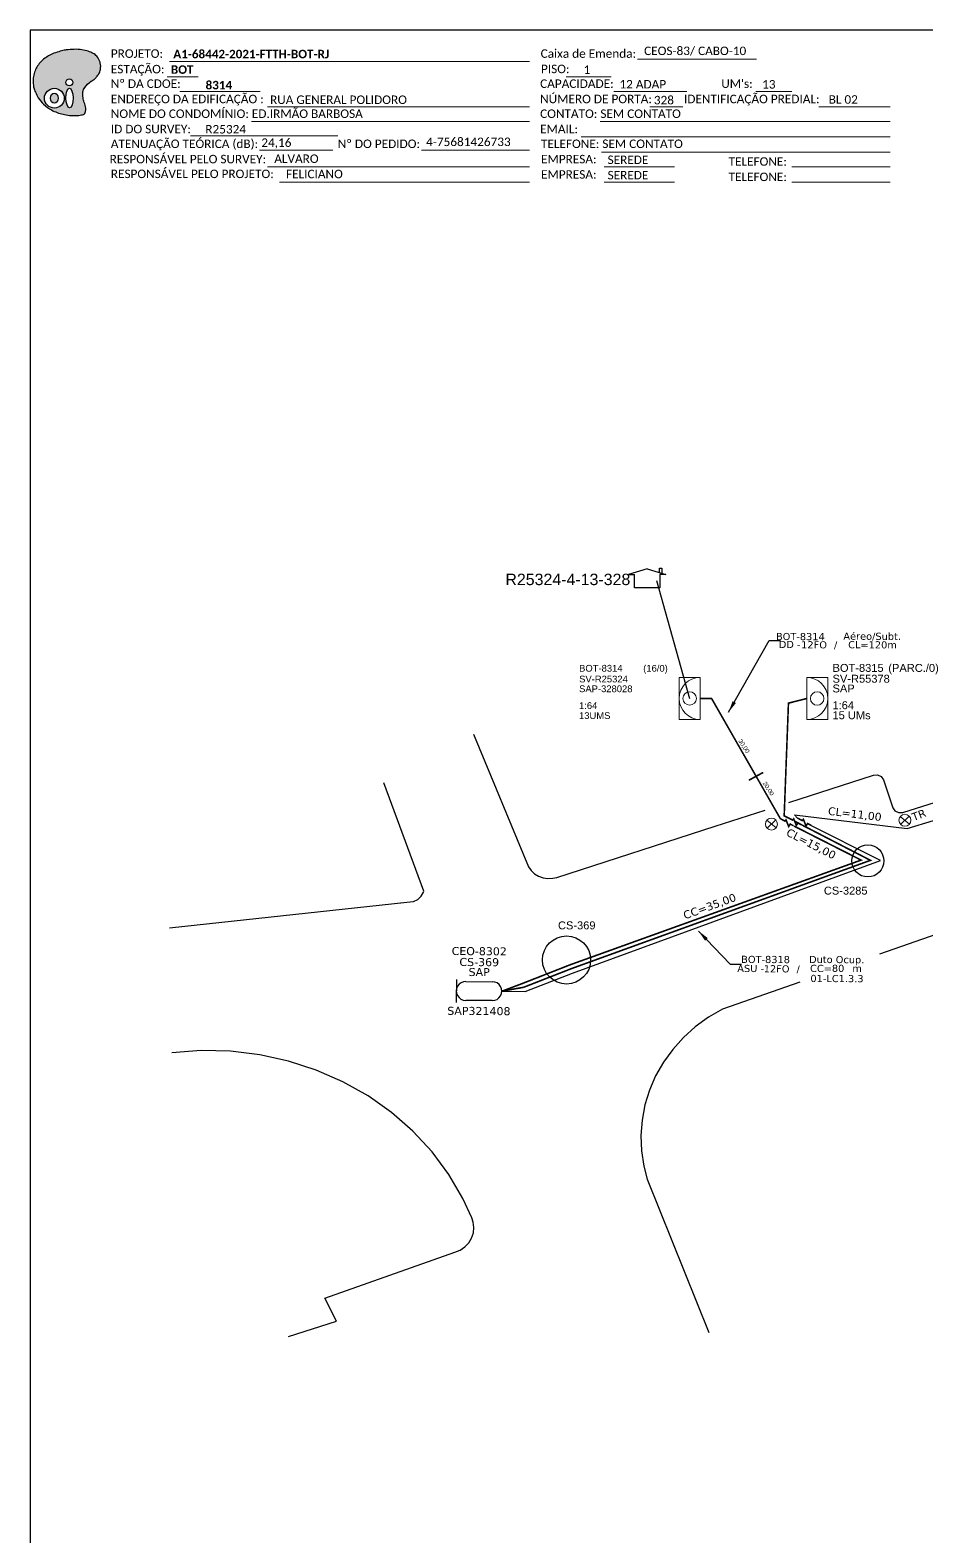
# Model space of a CAD drawing. Header units: metres. Extents: x -2 to 839, y -1 to 593.
# Drawn here: x -1.5 to 231.5, y 201.4 to 593 of the extents above; entities that cross this region are included whole.
import ezdxf
from ezdxf.enums import TextEntityAlignment as Align

# ---------------------------------------------------------------- set-up
doc = ezdxf.new("R2010")
doc.units = ezdxf.units.M
doc.linetypes.add('PHANTOM2', pattern=[1.25, 0.625, -0.125, 0.125, -0.125, 0.125, -0.125])
for name, color, linetype, lineweight in [('10.4-Postes', 1, 'Continuous', 0), ("20.0-LEGENDA DOS CDO'S", 1, 'Continuous', 0), ('20.1-CDO_INTERIOR', 1, 'Continuous', 0)]:
    doc.layers.add(name, color=color, linetype=linetype, lineweight=lineweight)
for name, color, linetype in [('20.5-CEO', 1, 'Continuous'), ('CAP a instalar', 1, 'Continuous'), ('celulas gpon', 7, 'Continuous'), ('label_cabos', 7, 'Continuous'), ('Legenda', 1, 'Continuous'), ('locais', 5, 'Continuous'), ('locais legendas', 7, 'Continuous'), ('Quadra', 98, 'Continuous'), ('Subida Lateral', 5, 'Continuous'), ('surveys', 7, 'Continuous'), ('surveys legendas', 7, 'Continuous'), ('Transformador', 7, 'Continuous')]:
    doc.layers.add(name, color=color, linetype=linetype)
doc.layers.add('DROP DE CLIENTE', color=140, linetype='Continuous', plot=False)
doc.layers.add('EXTRA', color=50, linetype='Continuous', plot=False)
doc.styles.add('ARIAL', font='arial.ttf')
doc.styles.add('siredit', font='verdana.ttf')
doc.styles.get("Standard").update_dxf_attribs({"font": 'arial.ttf'})
doc.styles.add('WMF-Calibri0', font='calibri.ttf')
doc.styles.add('WMF-Calibri1', font='calibrib.ttf')
doc.linetypes.add('FENCELINE1', pattern='A,0.25,-0.1,[133,ltypeshp.shx,S=0.1,R=0,X=-0.1,Y=0],-0.1,1', length=1.45)
doc.dimstyles.new('CC', dxfattribs={"dimtxt": 1, "dimasz": 2, "dimexe": 0.18, "dimexo": 0.0625, "dimgap": 0.09, "dimtad": 0, "dimdec": 0, "dimrnd": 1, "dimzin": 0, "dimdsep": 46, "dimtxsty": 'siredit', "dimblk": 'NONE', "dimcen": 0, "dimse1": 1, "dimse2": 1, "dimsd1": 1, "dimsd2": 1, "dimclrt": 7, "dimadec": 0, "dimazin": 0, "dimtfac": 1, "dimtdec": 0, "dimtofl": 0, "dimtmove": 0, "dimatfit": 3, "dimfxl": 0, "dimtolj": 1, "dimtzin": 0, "dimarcsym": 0})

# ---------------------------------------------------------------- blocks, each defined once
blk = doc.blocks.new('OI')
h = blk.add_hatch(color=40)
edge = h.paths.add_edge_path()
edge.add_spline(control_points=[(4.35, -0.67), (3.92, -0.99), (3.26, -1.5), (2.81, -2.59), (2.9, -3.5), (3.06, -4.27), (3.31, -4.85), (3.37, -5.39), (3.4, -5.88), (3.2, -6.4), (2.54, -6.61), (1.65, -6.63), (0.55, -6.67), (-0.56, -6.42), (-1.61, -6.14), (-2.77, -5.61), (-3.92, -4.77), (-4.89, -3.7), (-5.34, -2.65), (-5.6, -1.94), (-5.85, -0.96), (-5.71, 0.47), (-5.1, 2.02), (-4.14, 3.02), (-3.3, 3.61), (-2.37, 4.16), (-1.36, 4.44), (-0.56, 4.7), (0.79, 4.85), (2.24, 4.97), (3.79, 4.57), (4.67, 4.21), (5.44, 3.65), (5.76, 2.99), (6.03, 2.21), (6.01, 1.46), (5.72, 0.64), (5.31, 0.08), (4.88, -0.38), (4.51, -0.55), (4.35, -0.67)], knot_values=[0, 0, 0, 0, 1.60434, 2.417191, 3.427595, 4.282808, 4.776746, 5.304182, 5.888771, 6.258406, 6.858137, 7.79129, 8.986195, 10.124242, 11.187857, 12.242908, 13.953784, 15.414161, 16.515391, 17.349188, 17.675853, 19.552021, 21.515531, 22.568638, 23.63245, 24.621084, 25.782718, 26.745347, 27.142653, 29.870543, 31.004649, 31.921532, 32.709589, 33.801391, 34.042471, 35.192333, 35.971461, 36.628871, 37.254359, 37.836911, 37.836911, 37.836911, 37.836911], degree=3, periodic=0)
h.paths.add_polyline_path([(1.13, -0.87, -1), (-0.04, -0.87, -1)], flags=16)
edge = h.paths.add_edge_path(flags=16)
edge.add_ellipse((0.56, -3.59), major_axis=(-0.02, 1.71), ratio=0.361305, start_angle=0, end_angle=360)
h.paths.add_polyline_path([(-0.36, -3.62, -1), (-3.8, -3.62, -1)], flags=16)
edge = h.paths.add_edge_path(flags=0)
edge.add_ellipse((-2.08, -3.62), major_axis=(0, 0.885), ratio=0.758294, start_angle=0, end_angle=360)
at = {"color": 40}
for centre, radius in [((-2.08, -3.62), 1.72), ((0.54, -0.87), 0.587)]:
    blk.add_circle(centre, radius, dxfattribs=at)
blk.add_ellipse((0.56, -3.59), major_axis=(-0.02, 1.71), ratio=0.361305, dxfattribs=at)
blk.add_ellipse((-2.08, -3.62), major_axis=(0, 0.885), ratio=0.758294, start_param=-3.141592653589792, end_param=3.141592653589792, dxfattribs=at)
at = {"color": 40, "start_tangent": (-0.800898, -0.598801), "end_tangent": (-0.800898, -0.598801)}
blk.add_spline([(4.35, -0.67), (3.2, -1.78), (2.9, -2.54), (2.92, -3.55), (3.12, -4.38), (3.28, -4.85), (3.37, -5.37), (3.35, -5.95), (3.2, -6.29), (2.66, -6.55), (1.73, -6.63), (0.54, -6.62), (-0.58, -6.41), (-1.6, -6.11), (-2.56, -5.67), (-3.95, -4.67), (-4.89, -3.56), (-5.37, -2.56), (-5.64, -1.78), (-5.72, -1.46), (-5.63, 0.42), (-4.84, 2.22), (-4.13, 2.99), (-3.27, 3.62), (-2.4, 4.09), (-1.3, 4.47), (-0.37, 4.72), (0.02, 4.77), (2.75, 4.8), (3.85, 4.53), (4.69, 4.16), (5.31, 3.68), (5.85, 2.73), (5.93, 2.5), (5.94, 1.35), (5.67, 0.62), (5.29, 0.08), (4.84, -0.36), (4.35, -0.67)], degree=3, dxfattribs=at)
blk = doc.blocks.new('SURVEY_SURVEY')
for p, q in [((0, 0.0000127), (-0.0000126, 0.000009)), ((0, 0.0000127), (0.0000126, 0.000009)), ((0.0000084, 0.0000132), (0.0000098, 0.0000132)), ((0.0000084, 0.0000103), (0.0000084, 0.0000132)), ((0.0000098, 0.0000132), (0.0000098, 0.0000099)), ((-0.0000126, 0.000009), (-0.0000086, 0.000009)), ((-0.0000086, 0), (-0.0000086, 0.000009)), ((0.0000086, 0), (-0.0000086, 0)), ((0.0000126, 0.000009), (0.0000086, 0.000009)), ((0.0000086, 0.000009), (0.0000086, 0))]:
    blk.add_line(p, q)
blk = doc.blocks.new('POLE_POLE')
at = {"layer": '10.4-Postes', "color": 1, "linetype": 'PHANTOM2'}
for points in [[(-0.0000081, 0.0000105), (0.0000076, -0.0000022)], [(0.0000071, 0.000011), (-0.0000076, -0.0000027)]]:
    blk.add_lwpolyline(points, dxfattribs=at)
at = {"layer": '10.4-Postes', "color": 1}
blk.add_circle((-0.0000002, 0.0000042), 0.0000101, dxfattribs=at)
blk = doc.blocks.new('MANHOLE_MS')
at = {"linetype": 'Continuous'}
blk.add_circle((-0.00000001, 0), 0.00001012, dxfattribs=at)
blk = doc.blocks.new('CDOI_CT_DRT')
at = {"layer": '20.1-CDO_INTERIOR', "color": 0, "lineweight": 18}
blk.add_lwpolyline([(2.13, -2.13), (2.13, 2.12), (0, 2.12), (0, -2.13)], close=True, dxfattribs=at)
blk.add_circle((1.06, 0), 0.68, dxfattribs=at)
blk.add_arc((0, 0), 2.13, 269.9724, 89.9724, dxfattribs=at)
at = {"layer": "20.0-LEGENDA DOS CDO'S", "color": 0, "style": 'ARIAL'}
for tag, p in [('CDO_N', (2.61, 2.69)), ('SURVEY', (2.61, 1.6)), ('SAP', (2.61, 0.61)), ('1:XX', (2.6, -1.08)), ('UMS', (2.6, -2.09))]:
    blk.add_attdef(tag, p, '', height=0.68, rotation=359.9724, dxfattribs=at)
blk.add_attdef('FIBRAS_UTILIZADAS', text='', height=0.68, rotation=359.9724, dxfattribs=at).set_placement((10.32, 2.69), align=Align.CENTER)
blk = doc.blocks.new('LEGENDA DOS CABOS')
at = {"layer": 'EXTRA', "style": 'siredit'}
for tag, p in [('ID', (4.6, 0.97)), ('XX', (9.03, 0.97))]:
    blk.add_attdef(tag, text='', height=0.48, rotation=359.69, dxfattribs=at).set_placement(p, align=Align.MIDDLE_CENTER)
at = {"layer": 'Legenda', "color": 7, "style": 'siredit'}
for tag, p in [('TIPO_CABO', (1.31, 0)), ('CABO', (4.69, -0.05)), ('/', (6.81, -0.05)), ('METROS', (10.03, -0.05))]:
    blk.add_attdef(tag, text='', height=0.8, rotation=359.69, dxfattribs=at).set_placement(p, align=Align.MIDDLE_CENTER)
blk = doc.blocks.new('_None')
blk = doc.blocks.new('Inst CB DT OCUP CFOA-SM-ASU-120-S-12')
at = {"layer": 'label_cabos', "color": 0, "style": 'siredit'}
for tag, flags, p in [('ID_ATIVIDADE', 3, (1.31, 2.67)), ('FATOR', 1, (11.56, 2.55))]:
    blk.add_attdef(tag, text='', height=1, rotation=359.69, dxfattribs=dict(at, flags=flags)).set_placement(p, align=Align.MIDDLE_CENTER)
for tag, p in [('TIPO_CABO', (1.26, 0)), ('DESTINO_CABO', (3.13, 1.26)), ('CABO', (4.69, -0.05)), ('/', (7.71, -0.05)), ('LANCE', (10.91, 0)), ('TIPO_CABO', (13.11, 1.24)), ('UND', (15.96, 0)), ('FID', (13.15, -1.41))]:
    blk.add_attdef(tag, text='', height=1, rotation=359.69, dxfattribs=at).set_placement(p, align=Align.MIDDLE_CENTER)
blk.add_attdef('QTDE', (12.43, -0.47), '', height=1, rotation=359.69, dxfattribs=at)

msp = doc.modelspace()

# ---------------------------------------------------------------- linework, layer by layer
at = {"color": 7}
msp.add_lwpolyline([(-1.53, -0.98), (839.47, -0.98), (839.47, 593.02), (-1.53, 593.02)], close=True, dxfattribs=at)
at = {"lineweight": 0}
for points in [[(34.69, 584.91), (128.19, 584.91)], [(156.3, 585.51), (187.24, 585.51)], [(34.05, 580.87), (42.12, 580.87)], [(137.79, 580.92), (149.46, 580.92)], [(150.16, 577.09), (169.09, 577.09)], [(60.18, 573.11), (128.19, 573.11)], [(55.99, 569.28), (128.19, 569.28)], [(146.61, 569.28), (221.96, 569.28)], [(40.18, 565.51), (78.4, 565.51)], [(141.63, 565.29), (221.96, 565.29)], [(146.91, 561.31), (221.96, 561.31)]]:
    msp.add_lwpolyline(points, dxfattribs=at)
at = {"color": 7, "lineweight": 0}
for points in [[(37.33, 577.09), (58.22, 577.09)], [(187.01, 577.09), (196.44, 577.09)], [(159.49, 573.11), (168.04, 573.11)], [(203.43, 573.11), (221.93, 573.11)], [(58.07, 561.85), (77.16, 561.85)], [(100.2, 561.85), (128.22, 561.85)], [(60.18, 557.48), (128.19, 557.48)], [(147.66, 557.48), (165.87, 557.48)], [(196.4, 557.48), (221.96, 557.48)], [(63.25, 553.5), (128.19, 553.5)], [(147.66, 553.5), (165.87, 553.5)], [(196.4, 553.5), (221.96, 553.5)]]:
    msp.add_lwpolyline(points, dxfattribs=at)
at = {"layer": '20.1-CDO_INTERIOR', "color": 1, "lineweight": 18}
msp.add_lwpolyline([(167.11, 413.86), (167.1, 424.8), (172.57, 424.8), (172.58, 413.86)], close=True, dxfattribs=at)
msp.add_circle((169.84, 419.33), 1.75, dxfattribs=at)
msp.add_arc((172.58, 419.33), 5.47, 90.0276, 270.0276, dxfattribs=at)
at = {"layer": '20.5-CEO', "color": 5}
for p, q in [((109.22, 346.29), (109.18, 340.34)), ((111.68, 345.76), (118.59, 345.71)), ((118.56, 340.78), (111.65, 340.83))]:
    msp.add_line(p, q, dxfattribs=at)
for centre, start_param, end_param in [((111.66, 343.3), 1.570796, 4.712389), ((118.58, 343.25), 4.712389, 7.853982)]:
    msp.add_ellipse(centre, major_axis=(2.46, -0.02), ratio=1, start_param=start_param, end_param=end_param, dxfattribs=at)
at = {"layer": 'CAP a instalar', "color": 7, "linetype": 'FENCELINE1', "ltscale": 50}
for p, q in [((226.38, 385.54), (263.07, 396.77)), ((197.06, 389.09), (226.38, 385.54)), ((197.9, 388.22), (197.06, 389.09)), ((219.48, 377.19), (200.46, 386.75)), ((127.11, 343.19), (139.43, 347.93)), ((121.04, 343.23), (127.11, 343.19))]:
    msp.add_line(p, q, dxfattribs=at)
at = {"layer": 'CAP a instalar', "color": 7, "linetype": 'FENCELINE1', "ltscale": 0.5}
msp.add_line((139.43, 347.93), (219.48, 377.19), dxfattribs=at)
at = {"layer": 'CAP a instalar', "color": 1, "linetype": 'FENCELINE1', "ltscale": 50, "const_width": 0.412}
for points in [[(193.41, 388.09), (175.53, 419.34), (172.58, 419.33)], [(126.2, 345.17), (138.76, 350.09)], [(121.04, 343.23), (126.2, 345.17)]]:
    msp.add_lwpolyline(points, dxfattribs=at)
at = {"layer": 'CAP a instalar', "color": 252, "linetype": 'FENCELINE1', "ltscale": 50, "const_width": 0.412}
for points in [[(195.14, 388.44), (194.41, 388.82), (195.52, 418.11), (200.26, 419.31)], [(197.26, 386.01), (196.98, 386.15)], [(199.59, 386.15), (199.16, 386.37)], [(126.72, 344.26), (139.19, 349.13)], [(121.04, 343.23), (126.72, 344.26)]]:
    msp.add_lwpolyline(points, dxfattribs=at)
at = {"layer": 'CAP a instalar', "color": 7, "linetype": 'FENCELINE1', "ltscale": 50, "const_width": 0.412}
msp.add_lwpolyline([(188.95, 400.09), (185.22, 398.07)], dxfattribs=at)
at = {"layer": 'CAP a instalar', "color": 1, "linetype": 'FENCELINE1', "ltscale": 0.5, "const_width": 0.412}
msp.add_lwpolyline([(138.76, 350.09), (214.4, 377.31), (197.26, 386.01)], dxfattribs=at)
at = {"layer": 'CAP a instalar', "color": 252, "linetype": 'FENCELINE1', "ltscale": 0.5, "const_width": 0.412}
msp.add_lwpolyline([(139.19, 349.13), (216.83, 377.25), (197.13, 387.42)], dxfattribs=at)
at = {"layer": 'DROP DE CLIENTE', "color": 4}
msp.add_lwpolyline([(161.22, 449.94), (169.84, 419.33)], dxfattribs=at)
at = {"layer": 'Quadra', "color": 7}
for points in [[(195.6, 392.29), (217.6, 399.38), (218.65, 399.45), (219.58, 399.03), (220.19, 398.18), (222.64, 390.9), (223.19, 390.09), (224.1, 389.66), (225.2, 389.71), (325.42, 421.4), (333.16, 423.69)], [(113.68, 410.04), (127.96, 375.56), (128.64, 374.58), (129.53, 373.76), (130.59, 373.12), (131.76, 372.7), (133, 372.53), (134.27, 372.58), (135.31, 372.82), (176.48, 386.12), (189.48, 390.31)], [(100.73, 369.28), (90.4, 397.38)], [(351.96, 399.23), (219.16, 352.84)], [(94.72, 366.21), (98.05, 366.57), (99.18, 367.09), (100.08, 367.92), (100.67, 368.95), (100.73, 369.28)], [(34.65, 359.73), (96.38, 366.39)], [(198.5, 345.62), (178.37, 338.59), (174.71, 336.47), (171.31, 333.99), (168.21, 331.21), (165.44, 328.12), (163.01, 324.81), (160.99, 321.25), (159.4, 317.55), (158.2, 313.69), (157.47, 309.74), (157.16, 305.75), (157.34, 301.74), (157.95, 297.78), (158.84, 294.39), (174.79, 254.53)], [(65.62, 253.51), (78.04, 257.51), (75.01, 263.44), (108.81, 275.37), (110.19, 275.96), (111.43, 276.8), (112.44, 277.87), (113.2, 279.08), (113.65, 280.45), (113.79, 281.84), (113.63, 283.25), (113.25, 284.35), (110.92, 289.38), (107.24, 295.6), (102.91, 301.45), (97.91, 306.82), (92.35, 311.7), (86.27, 316.01), (79.73, 319.71), (72.82, 322.73), (65.6, 325.09), (58.15, 326.73), (50.55, 327.65), (42.9, 327.82), (35.27, 327.25)], [(65.62, 253.51), (78.04, 257.51), (75.01, 263.44), (108.81, 275.37), (110.19, 275.96), (111.43, 276.8), (112.44, 277.87), (113.2, 279.08), (113.65, 280.45), (113.79, 281.84), (113.63, 283.25), (113.25, 284.35), (110.92, 289.38), (107.24, 295.6), (102.91, 301.45), (97.91, 306.82), (92.35, 311.7), (86.27, 316.01), (79.73, 319.71), (72.82, 322.73), (65.6, 325.09), (58.15, 326.73), (50.55, 327.65), (42.9, 327.82), (35.27, 327.25)]]:
    msp.add_lwpolyline(points, dxfattribs=at)
at = {"layer": 'Subida Lateral', "color": 5, "const_width": 0.412}
for points in [[(196.85, 386.22), (195.98, 386.68), (195.58, 386.04), (194.88, 387.78), (194.59, 387.44), (193.35, 388.13)], [(198.84, 386.49), (197.98, 386.95), (197.57, 386.32), (196.88, 388.05), (196.59, 387.72), (195.14, 388.44)], [(201.37, 386.36), (200.5, 386.82), (200.1, 386.18), (199.4, 387.91), (199.11, 387.58), (197.9, 388.22)]]:
    msp.add_lwpolyline(points, dxfattribs=at)

# ---------------------------------------------------------------- block references
at = {"color": 7, "xscale": 1.494060215586407, "yscale": 1.494060215586409, "zscale": 1.494060215586409, "rotation": 0.153289602394906}
msp.add_blockref('OI', (7.85, 580.75), dxfattribs=at)
at = {"layer": '20.1-CDO_INTERIOR', "color": 252}
ref = msp.add_blockref('CDOI_CT_DRT', (200.26, 419.32), dxfattribs=dict(at, xscale=2.574000000000001, yscale=2.574000000000001, zscale=2.574000000000001))
ref.add_attrib('CDO_N', 'BOT-8315', (206.98, 426.24), dxfattribs={"layer": "20.0-LEGENDA DOS CDO'S", "color": 8, "height": 2.059, "rotation": 359.9724, "style": 'ARIAL'})
ref.add_attrib('FIBRAS_UTILIZADAS', '   (PARC./0)', dxfattribs={"layer": "20.0-LEGENDA DOS CDO'S", "color": 8, "height": 2.0592, "rotation": 359.9724, "style": 'ARIAL'}).set_placement((226.83, 426.23), align=Align.CENTER)
ref.add_attrib('SURVEY', 'SV-R55378', (206.98, 423.43), dxfattribs={"layer": "20.0-LEGENDA DOS CDO'S", "color": 8, "height": 2.059, "rotation": 359.9724, "style": 'ARIAL'})
ref.add_attrib('SAP', 'SAP', (206.97, 420.89), dxfattribs={"layer": "20.0-LEGENDA DOS CDO'S", "color": 8, "height": 2.059, "rotation": 359.9724, "style": 'ARIAL'})
ref.add_attrib('1:XX', '1:64', (206.96, 416.54), dxfattribs={"layer": "20.0-LEGENDA DOS CDO'S", "color": 8, "height": 2.059, "rotation": 359.9724, "style": 'ARIAL'})
ref.add_attrib('UMS', '15 UMs', (206.96, 413.93), dxfattribs={"layer": "20.0-LEGENDA DOS CDO'S", "color": 8, "height": 2.059, "rotation": 359.9724, "style": 'ARIAL'})
at = {"layer": 'label_cabos', "color": 0, "lineweight": 0}
ref = msp.add_blockref('LEGENDA DOS CABOS', (190.75, 432.39), dxfattribs=dict(at, xscale=1.853280000000001, yscale=1.853280000000001, zscale=1.853280000000001))
ref.add_attrib('ID', 'BOT-8314', dxfattribs={"color": 0, "height": 1.853, "rotation": 359.69, "style": 'siredit'}).set_placement((198.61, 435.41), align=Align.MIDDLE_CENTER)
ref.add_attrib('CABO', '12FO', dxfattribs={"color": 0, "height": 1.853, "rotation": 359.69, "style": 'siredit'}).set_placement((202.18, 433.27), align=Align.MIDDLE_CENTER)
ref.add_attrib('METROS', 'CL=120m', dxfattribs={"color": 0, "height": 1.853, "rotation": 359.69, "style": 'siredit'}).set_placement((217.36, 433.27), align=Align.MIDDLE_CENTER)
ref.add_attrib('XX', 'Aéreo/Subt.', dxfattribs={"color": 0, "height": 1.8533, "rotation": 359.69, "style": 'siredit'}).set_placement((217.27, 435.49), align=Align.MIDDLE_CENTER)
ref.add_attrib('/', '/', dxfattribs={"color": 0, "height": 1.85, "rotation": 359.69, "style": 'siredit'}).set_placement((207.79, 433.27), align=Align.MIDDLE_CENTER)
ref.add_attrib('TIPO_CABO', 'DD -', dxfattribs={"color": 0, "height": 1.853, "rotation": 359.69, "style": 'siredit'}).set_placement((195.83, 433.36), align=Align.MIDDLE_CENTER)
ref = msp.add_blockref('Inst CB DT OCUP CFOA-SM-ASU-120-S-12', (183.76, 349.15), dxfattribs=dict(at, xscale=1.85328, yscale=1.85328, zscale=1.85328))
ref.add_attrib('DESTINO_CABO', 'BOT-8318', dxfattribs={"color": 0, "height": 1.853, "rotation": 359.69, "style": 'siredit'}).set_placement((189.57, 351.49), align=Align.MIDDLE_CENTER)
ref.add_attrib('CABO', '12FO', dxfattribs={"color": 0, "height": 1.853, "rotation": 359.69, "style": 'siredit'}).set_placement((192.45, 349.06), align=Align.MIDDLE_CENTER)
ref.add_attrib('TIPO_CABO', 'Duto Ocup.', dxfattribs={"color": 0, "height": 1.853, "rotation": 359.69, "style": 'siredit'}).set_placement((208.06, 351.46), align=Align.MIDDLE_CENTER)
ref.add_attrib('/', '/', dxfattribs={"color": 0, "height": 1.85, "rotation": 359.69, "style": 'siredit'}).set_placement((198.06, 349.06), align=Align.MIDDLE_CENTER)
ref.add_attrib('TIPO_CABO', 'ASU - ', dxfattribs={"color": 0, "height": 1.853, "rotation": 359.69, "style": 'siredit'}).set_placement((186.1, 349.14), align=Align.MIDDLE_CENTER)
ref.add_attrib('FID', '01-LC1.3.3', dxfattribs={"color": 0, "height": 1.853, "rotation": 359.69, "style": 'siredit'}).set_placement((208.13, 346.53), align=Align.MIDDLE_CENTER)
ref.add_attrib('LANCE', 'CC=', dxfattribs={"color": 0, "height": 1.853, "rotation": 359.69, "style": 'siredit'}).set_placement((203.98, 349.16), align=Align.MIDDLE_CENTER)
ref.add_attrib('QTDE', '80', (206.8, 348.27), dxfattribs={"color": 0, "height": 1.853, "rotation": 359.69, "style": 'siredit'})
ref.add_attrib('UND', 'm', dxfattribs={"color": 0, "height": 1.85, "rotation": 359.69, "style": 'siredit'}).set_placement((213.35, 349.16), align=Align.MIDDLE_CENTER)
at = {"layer": 'locais', "color": 10, "xscale": 154440, "yscale": 154440, "zscale": 154440}
for p in [(191.13, 386.04), (225.83, 387)]:
    msp.add_blockref('POLE_POLE', p, dxfattribs=at)
at = {"layer": 'locais', "color": 30}
for p, xscale, yscale, zscale in [((216.15, 377.1), 411840.0000000001, 411840.0000000001, 411840.0000000001), ((137.86, 351.35), 617760, 617760, 617760)]:
    msp.add_blockref('MANHOLE_MS', p, dxfattribs=dict(at, xscale=xscale, yscale=yscale, zscale=zscale))
at = {"layer": 'surveys', "color": 255, "xscale": 385482.24, "yscale": 385482.24, "zscale": 385482.24}
msp.add_blockref('SURVEY_SURVEY', (158.8, 448.11), dxfattribs=at)

# ---------------------------------------------------------------- texts
at = {"lineweight": 0, "style": 'WMF-Calibri0'}
for s, height, p in [('PROJETO:', 2.206, (19.43, 585.83)), ('Caixa de Emenda:', 2.2064, (131.13, 585.83)), ('ESTAÇÃO:', 2.206, (19.43, 581.79)), ('PISO:', 2.206, (131.21, 581.84)), ('CAPACIDADE:', 2.2064, (130.99, 578.01)), ('ENDEREÇO DA EDIFICAÇÃO :', 2.2064, (19.43, 574.03)), ('NOME DO CONDOMÍNIO: ED.IRMÃO BARBOSA', 2.2064, (19.43, 570.2)), ('CONTATO: SEM CONTATO', 2.2064, (130.99, 570.2)), ('ID DO SURVEY:', 2.2064, (19.43, 566.21)), ('R25324', 2.206, (43.99, 566.16)), ('EMAIL: ', 2.206, (130.99, 566.21)), ('ATENUAÇÃO TEÓRICA (dB):', 2.2064, (19.43, 562.38)), ('24,16', 2.206, (58.54, 562.68)), ('TELEFONE: SEM CONTATO', 2.2064, (131.22, 562.38))]:
    msp.add_text(s, height=height, dxfattribs=at).set_placement(p)
for s, height, style, p in [('A1-68442-2021-FTTH-BOT-RJ', 2.2064, 'WMF-Calibri1', (35.67, 585.71)), ('CEOS-83/ CABO-10', 2.2064, 'WMF-Calibri0', (158.02, 586.54)), ('BOT', 2.206, 'WMF-Calibri1', (35.03, 581.67)), ('1', 2.21, 'WMF-Calibri0', (142.29, 581.66)), ('12 ADAP', 2.206, 'WMF-Calibri0', (151.6, 577.86)), ('RUA GENERAL POLIDORO', 2.2064, 'WMF-Calibri0', (60.81, 573.83))]:
    msp.add_text(s, height=height, dxfattribs=dict(style=style)).set_placement(p)
at = {"color": 7, "lineweight": 0, "style": 'WMF-Calibri0'}
for s, height, p in [('Nº DA CDOE:', 2.2064, (19.43, 578.01)), ("UM's:", 2.206, (178.06, 578.01)), ('NÚMERO DE PORTA:', 2.2064, (130.99, 574.03)), ('IDENTIFICAÇÃO PREDIAL:', 2.2064, (168.37, 574.03)), ('Nº DO PEDIDO:', 2.2064, (78.41, 562.38)), ('RESPONSÁVEL PELO SURVEY:', 2.2064, (19.13, 558.4)), ('ALVARO', 2.206, (61.91, 558.51)), ('EMPRESA:', 2.206, (131.22, 558.4)), ('TELEFONE:', 2.206, (179.96, 557.78)), ('RESPONSÁVEL PELO PROJETO:', 2.2064, (19.43, 554.57)), ('FELICIANO', 2.206, (64.97, 554.53)), ('EMPRESA:', 2.206, (131.22, 554.42)), ('TELEFONE:', 2.206, (179.96, 553.79))]:
    msp.add_text(s, height=height, dxfattribs=at).set_placement(p)
at = {"color": 7, "style": 'WMF-Calibri1'}
msp.add_text('8314', height=2.206, dxfattribs=at).set_placement((47.5, 577.63), align=Align.CENTER)
at = {"color": 7, "style": 'WMF-Calibri0'}
for s, height, p in [('13', 2.206, (188.67, 577.83)), ('328', 2.206, (160.54, 573.73)), ('BL 02', 2.206, (205.98, 573.9)), ('4-75681426733', 2.2064, (101.37, 562.89)), ('SEREDE', 2.206, (148.52, 558.22)), ('SEREDE', 2.206, (148.52, 554.23))]:
    msp.add_text(s, height=height, dxfattribs=at).set_placement(p)
at = {"style": 'WMF-Calibri0'}
for s, p in [('30,00', (182.43, 408.29)), ('20,00', (188.79, 397.27))]:
    msp.add_text(s, height=1.114, rotation=303.1068, dxfattribs=at).set_placement(p)
at = {"layer": "20.0-LEGENDA DOS CDO'S", "color": 1, "style": 'ARIAL'}
for tag, p, s in [('BOT-8314', (141.12, 426.3), 'CDOIXXX'), ('SV-R25324', (141.13, 423.5), 'SV-XXXXXX'), ('SAP-328028', (141.12, 420.96), 'SAP'), ('1:64', (141.1, 416.6), '1:64'), ('13UMS', (141.1, 413.99), 'UMs')]:
    msp.add_attdef(tag, p, s, height=1.751, rotation=359.9724, dxfattribs=at)
msp.add_attdef('(16/0)', text='(XX/YY)', height=1.751, rotation=359.9724, dxfattribs=at).set_placement((160.97, 426.29), align=Align.CENTER)
at = {"layer": '20.5-CEO', "color": 5, "style": 'siredit'}
for tag, text, height, p in [('CEO-8302', 'CEO-XXX', 2.079, (115.18, 354.68)), ('CS-369', 'CS-XXX', 2.088, (115.18, 351.85)), ('SAP', 'SAP 321408', 2.088, (115.16, 349.26)), ('SAP321408', '(xx-xx)R', 2.088, (115.09, 339.14))]:
    msp.add_attdef(tag, text=text, height=height, rotation=359.5877, dxfattribs=at).set_placement(p, align=Align.TOP_CENTER)
at = {"layer": 'celulas gpon', "style": 'siredit'}
for s, rotation, p in [('CL=11,00', 353.2237, (205.7, 389.11)), ('CL=15,00', 332.8043, (194.73, 383.84)), ('CC=35,00', 20.0674, (168.63, 361.88))]:
    msp.add_text(s, height=2.059, rotation=rotation, dxfattribs=at).set_placement(p)
at = {"layer": 'locais legendas', "color": 170}
for s, p in [('CS-3285', (204.72, 368.35)), ('CS-369', (135.63, 359.32))]:
    msp.add_text(s, height=2.059, dxfattribs=at).set_placement(p)
at = {"layer": 'surveys legendas', "color": 0}
msp.add_text('R25324-4-13-328', height=2.9652, dxfattribs=at).set_placement((121.96, 448.78))
at = {"layer": 'Transformador', "color": 2, "style": 'siredit'}
msp.add_text('TR', height=2.059, rotation=20.5872, dxfattribs=at).set_placement((228.04, 387.42))

# ---------------------------------------------------------------- leaders
at = {"layer": 'label_cabos'}
for points in [[(179.96, 415.76), (190.47, 434.38), (193.47, 434.4)], [(172.13, 358.88), (180.36, 350.25), (183.36, 350.26)]]:
    msp.add_leader(points, dimstyle='CC', override={"dimasz": 3, "dimgap": 0.09, "dimtad": 0}, dxfattribs=at)

doc.saveas('drawing.dxf')
